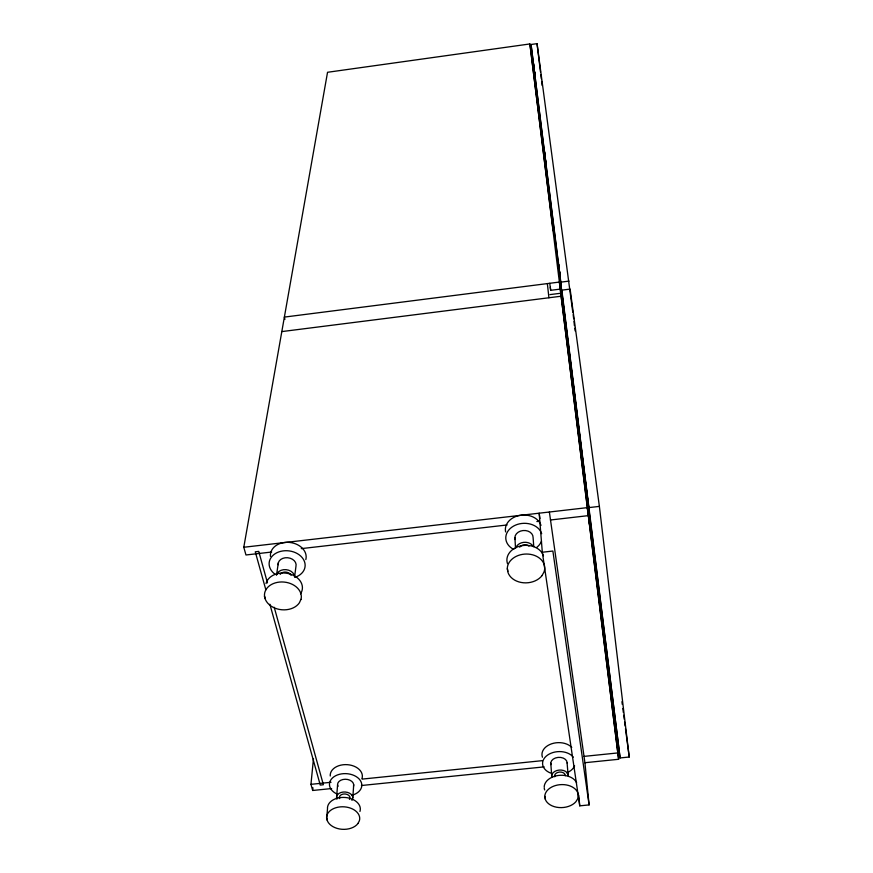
<?xml version="1.0" encoding="UTF-8"?>
<svg xmlns="http://www.w3.org/2000/svg" width="873" height="873" viewBox="0 0 873 873"><rect width="100%" height="100%" fill="white"/><g stroke="black" fill="none" stroke-linecap="round" stroke-linejoin="round"><path stroke-width="1.31" d="M352.834 797.518L353.696 784.772M336.574 797.682L337.578 784.936M327.288 820.402L326.698 818.296L327.495 808.845A16.467 11.218 2.7 0 1 345.195 797.475A16.467 11.218 2.7 0 1 359.949 811.454M331.642 788.548L312.687 790.48L312.949 787.773M312.687 790.48L310.952 784.336L313.472 758.67M294.583 576.966L295.958 566.337A9.025 6.897 6 0 0 287.675 557.738A9.025 6.897 6 0 0 278.149 564.733M276.577 574.881L278.301 562.932M271.678 552.031L245.968 554.977L243.785 547.262L327.539 72.284L529.9 43.945L553.155 230.865M300.945 599.347L299.417 602.741A18.486 13.903 5.9 0 1 281.815 609.769A18.486 13.903 5.9 0 1 265.49 599.729L264.454 596.117L265.196 598.736M357.995 823.403L359.327 820.893A16.576 11.24 2.7 0 0 344.453 806.848A16.576 11.24 2.7 0 0 326.611 818.296M357.985 823.425L357.875 823.621A16.522 11.196 2.7 0 1 341.91 829.285A16.522 11.196 2.7 0 1 327.528 821.198L326.698 818.296M542.035 575.547L543.966 572.077A18.726 14.35 -2.9 0 0 528.667 554.126A18.726 14.35 -2.9 0 0 507.278 568.76M544.25 150.985L531.046 44.49L537.048 43.65L572.775 312.163M533.578 64.798L533.108 60.979M534.178 69.534L534.396 71.27M534.418 71.564L535.455 79.814M545.374 162.214L544.326 150.505M545.363 158.733L546.389 170.333M558.895 266.702L557.912 262.544L561.077 287.948L561.219 285.362M559.8 277.701L620.092 757.939L629.215 757.011L599.38 506.395L570.113 289.094L561.852 290.142L620.092 757.939M560.859 282.143L569.032 281.106M560.259 289.116L550.667 290.327L550.317 287.261M549.979 294.605L560.772 293.241M281.815 331.587L561.132 296.22M243.785 547.262L587.3 507.639L618.63 759.281L584.79 762.729M589.122 507.573L599.38 506.395M301.283 548.626L507.115 524.968M536.851 521.552L539.59 521.236M550.394 520.002L588.293 515.637L529.9 43.945M542.319 552.238L552.882 551.038L589.1 804.906L579.748 805.844L542.319 552.238L539.176 513.193L539.961 518.573M310.952 784.336L331.053 782.273M362.164 779.098L542.133 760.678M584.026 756.389L617.844 752.93M361.422 785.514L544.174 766.876M545.243 798.533L544.883 796.383L545.374 799.362M507.813 571.444L507.377 568.76L507.988 572.47A18.671 14.306 -2.9 0 0 523.385 582.771A18.671 14.306 -2.9 0 0 542.089 575.569M267.465 582.869L258.746 551.409L255.265 551.812L265.85 589.81M274.22 607.259L323.381 784.74L320.26 785.056L269.866 604.225M284.914 319.376L284.369 317.095L559.375 282.066L589.548 524.597M549.379 512.014L584.921 762.718L589.1 804.906M621.925 701.728L622.285 704.424M622.82 708.472L623.344 712.521M623.704 715.216L624.239 719.254M624.588 721.96L625.123 725.998M625.483 728.693L629.215 757.011M534.625 73.212L534.418 71.499M549.761 283.289L550.623 290.022M544.185 149.294L544.086 148.53L544.228 149.687M545.767 162.094L545.505 159.912M558.48 263.308L558.382 262.489L558.469 263.177M532.792 61.317L532.868 62.016M534.243 73.081L532.857 61.852M543.77 149.25L544.119 152.131M531.046 44.49L560.903 282.841M544.261 149.927L545.439 159.333M558.633 264.497L559.997 275.486M533.338 62.78L533.938 67.603M534.211 69.851L534.505 72.273M543.748 149.054L545.287 161.472M544.588 152.524L545.156 157.173M588.762 507.442L544.588 153.692M532.857 61.896L532.759 61.11L535.094 79.869M543.923 150.56L544.195 152.731M561.077 287.948L559.484 271.459M558.338 265.916L559.528 275.541M533.338 65.737L533.774 69.294M558.829 266.09L559.2 269.091M559.517 271.579L560.062 275.977M558.644 264.639L559.167 268.917M533.228 61.961L533.348 62.954M534.407 71.379L534.571 72.732M533.185 61.59L533.076 60.728L533.152 61.328M558.054 263.646L557.978 263.046M559.822 277.876L559.888 278.443M588.817 518.715L618.63 759.281M537.048 43.65L540.496 71.979M540.824 74.674L541.315 78.723M541.642 81.418L542.133 85.467M573.19 314.716L573.681 318.765M574.008 321.46L574.401 325.662M574.816 328.204L575.143 330.9M547.36 283.594L548.921 297.769M578.766 795.292L579.748 805.844M567.09 762.991L568.181 775.682M550.776 763.155L551.714 775.846M533.763 546.694L533.087 537.495A9.112 7.082 -3 0 0 522.916 530.555A9.112 7.082 -3 0 0 515.179 539.536M514.917 537.703L515.517 548.222M275.442 574.543A18.06 13.782 6 0 1 275.115 553.722A18.06 13.782 6 0 1 302.036 557.443A18.06 13.782 6 0 1 295.139 577.271M270.455 556.396A17.929 13.739 6.1 0 1 289.356 542.406A17.929 13.739 6.1 0 1 305.823 559.582M264.53 596.27A18.486 13.903 5.9 0 1 283.965 582.051A18.486 13.903 5.9 0 1 300.978 599.478M266.014 583.579A18.398 13.903 5.9 0 1 289.858 573.965A18.398 13.903 5.9 0 1 300.53 593.826M276.555 574.881A9.123 6.919 6 0 1 286.038 569.665A9.123 6.919 6 0 1 294.572 576.496M280.178 574.379A5.925 4.496 6 0 1 285.842 572.099A5.925 4.496 6 0 1 291.08 575.351M339.652 798.599A5.314 3.634 2.8 0 1 345.119 793.972A5.314 3.634 2.8 0 1 349.418 799.384M336.945 799.133A8.173 5.598 2.8 0 1 345.348 792.018A8.173 5.598 2.8 0 1 351.95 800.345M337.949 786.387A8.097 5.587 2.8 0 1 345.228 779.251A8.097 5.587 2.8 0 1 353.543 786.235M337.142 794.081A16.194 11.163 2.8 0 1 333.901 776.795A16.194 11.163 2.8 0 1 358.945 778.781A16.194 11.163 2.8 0 1 351.895 795.248M330.245 775.999A16.085 11.142 2.8 0 1 347.596 764.693A16.085 11.142 2.8 0 1 361.989 778.585M554.737 776.784A5.369 3.721 -3 0 1 559.375 772.07A5.369 3.721 -3 0 1 565.322 775.715M551.932 777.341A8.261 5.718 -3 0 1 559.069 770.084A8.261 5.718 -3 0 1 568.203 775.682M550.994 764.639A8.184 5.707 -3 0 1 558.054 757.404A8.184 5.707 -3 0 1 567.112 762.991M574.609 765.883A16.38 11.414 -3 0 1 566.708 772.856M550.503 773.02A16.38 11.414 -3 0 1 547.622 755.058A16.38 11.414 -3 0 1 573.321 757.175M542.439 757.229A16.271 11.393 -3 0 1 551.66 743.785A16.271 11.393 -3 0 1 571.771 747.375M544.796 796.383A16.773 11.491 -2.9 0 1 564.165 784.663A16.773 11.491 -2.9 0 1 577.577 799.035L575.82 801.829A16.773 11.491 -2.9 0 1 558.927 807.536A16.773 11.491 -2.9 0 1 545.265 799.242M544.687 789.956A16.663 11.469 -2.9 0 1 544.228 787.981M544.195 786.977A16.663 11.469 -2.9 0 1 558.349 775.464A16.663 11.469 -2.9 0 1 576.638 782.699M541.511 541.085A18.235 14.175 -3 0 1 536.644 547.458M513.804 549.466A18.235 14.175 -3 0 1 513.542 526.103A18.235 14.175 -3 0 1 541.686 533.698M505.62 531.919A18.104 14.121 -3 0 1 519.719 515.397A18.104 14.121 -3 0 1 541.009 525.36M507.497 563.663A18.584 14.306 -2.9 0 1 520.843 545.887A18.584 14.306 -2.9 0 1 543.475 555.817M515.91 547.677A9.21 7.126 -3 0 1 523.68 542.351A9.21 7.126 -3 0 1 532.803 545.756M519.631 547.164A5.991 4.627 -3 0 1 529.049 546.094"/></g></svg>
